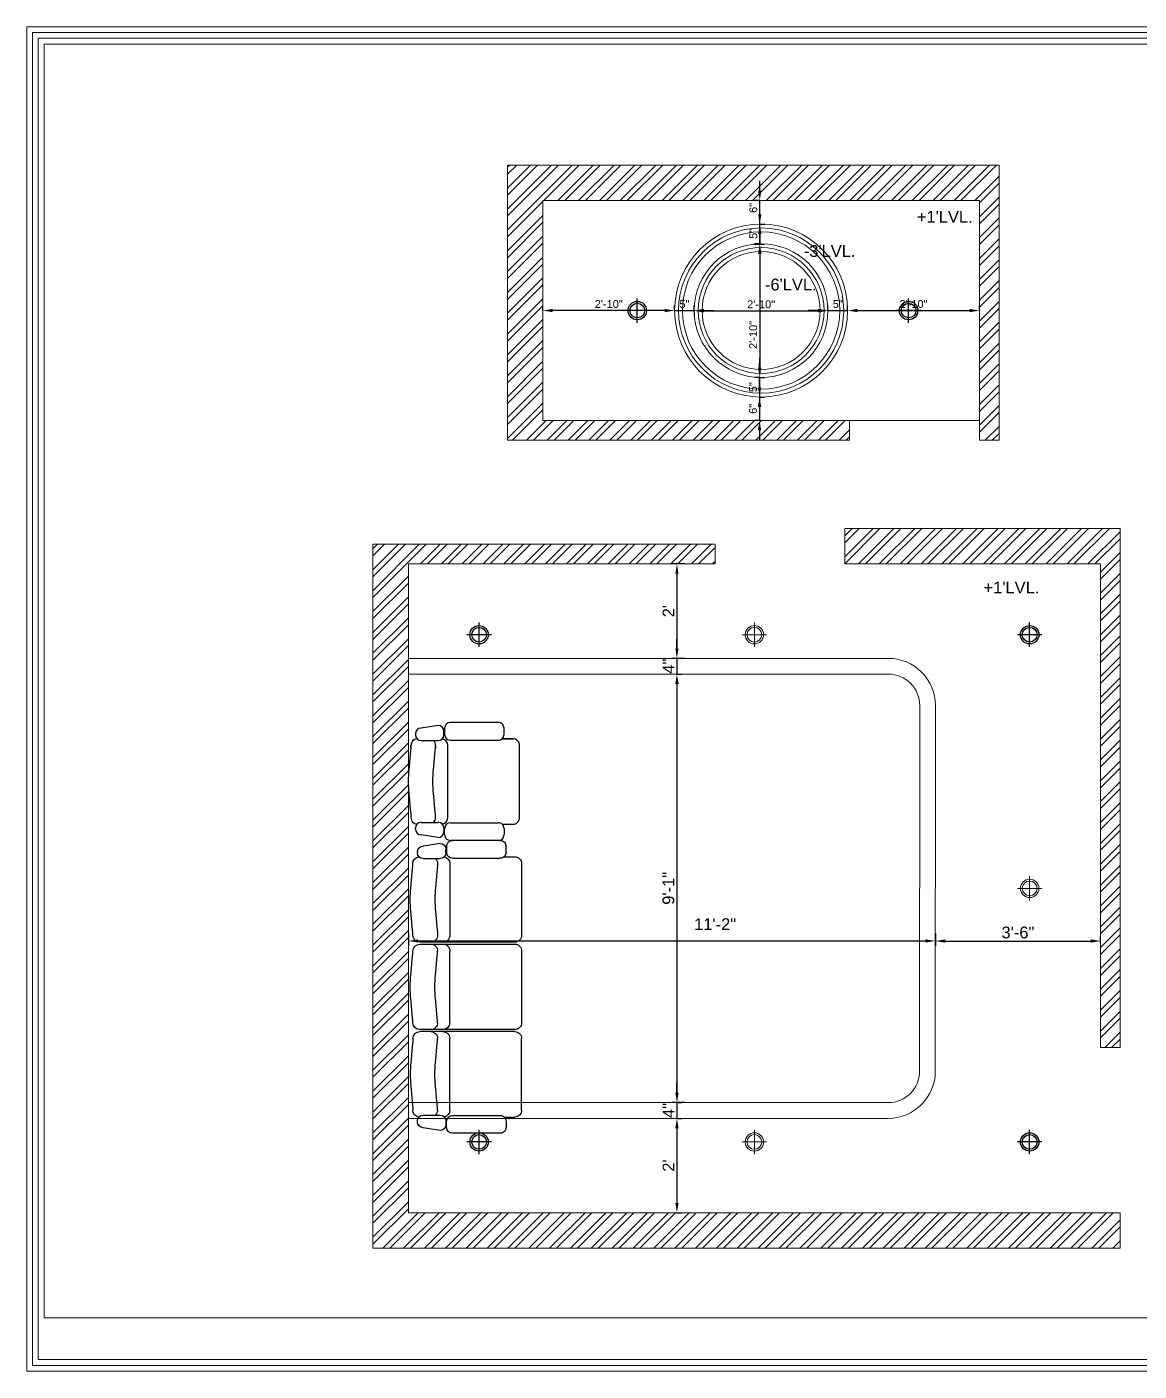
# Model space of a CAD drawing. Header units: inches. Extents: x 213 to 17763, y -4830 to 1802.
# Drawn here: x 13150.5 to 13433.3, y -2910.9 to -2569 of the extents above; entities that cross this region are included whole.
import ezdxf

# ---------------------------------------------------------------- set-up
doc = ezdxf.new("R2010")
doc.units = ezdxf.units.IN
doc.header["$MEASUREMENT"] = 0
doc.linetypes.add('ACAD_ISO02W100', pattern=[15, 12, -3])
doc.linetypes.add('AUDIT_D_060311083008-3', pattern=[0])
for name, color, linetype in [('furn', 28, 'Continuous'), ('hatch', 4, 'Continuous'), ('IEL-HATCH-002', 7, 'Continuous'), ('PDF2_0', 7, 'Continuous'), ('PDF3_Text', 1, 'Continuous')]:
    doc.layers.add(name, color=color, linetype=linetype)
doc.layers.add('PDF2_MK. KITCHEN ESSENTAILS', color=7, linetype='Continuous', true_color=0x767676)
doc.layers.add('ROD', color=7, linetype='Continuous', lineweight=9)
doc.styles.add('PDF Arial', font='arial.ttf')
doc.styles.get("Standard").update_dxf_attribs({"font": 'arial.ttf'})
doc.dimstyles.new('ISO-25', dxfattribs={"dimtxt": 4.5, "dimasz": 2.5, "dimexe": 1.25, "dimexo": 0.625, "dimtad": 1, "dimdec": 0, "dimlunit": 4, "dimtxsty": 'Standard', "dimcen": 2.5, "dimadec": 0, "dimazin": 0, "dimtfac": 1, "dimtdec": 0, "dimtmove": 0, "dimatfit": 3, "dimfxl": 1, "dimarcsym": 0})

# ---------------------------------------------------------------- blocks, each defined once
blk = doc.blocks.new('34')
at = {"color": 152, "true_color": 0x2776bb}
for p, q in [((4475.6, 1798.91), (4475.6, 1805.12)), ((4478.71, 1802.02), (4472.5, 1802.02))]:
    blk.add_line(p, q, dxfattribs=at)
for radius in [2.34, 1.87]:
    blk.add_circle((4475.6, 1802.02), radius, dxfattribs=at)
blk = doc.blocks.new('*D897')
at = {"color": 0, "linetype": 'ACAD_ISO02W100', "lineweight": -2, "transparency": 16777216}
for p, q in [((13335.3, -2624.29), (13338.1, -2624.29)), ((13336.85, -2658.14), (13335.6, -2658.14))]:
    blk.add_line(p, q, dxfattribs=at)
at = {"color": 0, "linetype": 'AUDIT_D_060311083008-3', "lineweight": -2, "transparency": 16777216}
blk.add_line((13336.85, -2626.79), (13336.85, -2655.64), dxfattribs=at)
at = {"color": 0, "transparency": 16777216}
for points in [[(13336.44, -2626.79), (13337.27, -2626.79), (13336.85, -2624.29)], [(13336.44, -2655.64), (13337.27, -2655.64), (13336.85, -2658.14)]]:
    blk.add_solid(points, dxfattribs=at)
at = {"layer": 'Defpoints', "color": 0, "transparency": 16777216}
for p in [(13334.68, -2624.29), (13336.85, -2658.14), (13337.2, -2658.14)]:
    blk.add_point(p, dxfattribs=at)
at = {"color": 0, "lineweight": 5, "transparency": 16777216, "insert": (13335.21, -2647.34), "char_height": 2, "attachment_point": 5, "rotation": 90}
blk.add_mtext('2\'-10"', dxfattribs=at)
blk = doc.blocks.new('*D898')
at = {"color": 0, "linetype": 'AUDIT_D_060311083008-3', "lineweight": -2, "transparency": 16777216}
for p, q in [((13336.87, -2616.64), (13336.87, -2614.14)), ((13336.87, -2624.14), (13336.87, -2619.14)), ((13336.87, -2626.64), (13336.87, -2629.14))]:
    blk.add_line(p, q, dxfattribs=at)
at = {"color": 0, "linetype": 'ACAD_ISO02W100', "lineweight": -2, "transparency": 16777216}
for p, q in [((13336.87, -2619.14), (13338.12, -2619.14)), ((13336.87, -2624.14), (13335.62, -2624.14))]:
    blk.add_line(p, q, dxfattribs=at)
at = {"color": 0, "transparency": 16777216}
for points in [[(13336.45, -2616.64), (13337.29, -2616.64), (13336.87, -2619.14)], [(13336.45, -2626.64), (13337.29, -2626.64), (13336.87, -2624.14)]]:
    blk.add_solid(points, dxfattribs=at)
at = {"layer": 'Defpoints', "color": 0, "transparency": 16777216}
for p in [(13336.87, -2619.14), (13336.87, -2619.14), (13337.49, -2624.14)]:
    blk.add_point(p, dxfattribs=at)
at = {"color": 0, "lineweight": 5, "transparency": 16777216, "insert": (13335.23, -2621.64), "char_height": 2, "attachment_point": 5, "rotation": 90}
blk.add_mtext('5"', dxfattribs=at)
blk = doc.blocks.new('*D927')
at = {"color": 0, "linetype": 'ACAD_ISO02W100', "lineweight": -2, "transparency": 16777216}
for p, q in [((13281.71, -2641.14), (13281.71, -2639.89)), ((13315.21, -2641.14), (13315.21, -2639.89))]:
    blk.add_line(p, q, dxfattribs=at)
at = {"color": 0, "linetype": 'AUDIT_D_060311083008-3', "lineweight": -2, "transparency": 16777216}
blk.add_line((13312.71, -2641.14), (13284.21, -2641.14), dxfattribs=at)
at = {"color": 0, "transparency": 16777216}
for points in [[(13284.21, -2640.72), (13284.21, -2641.56), (13281.71, -2641.14)], [(13312.71, -2640.72), (13312.71, -2641.56), (13315.21, -2641.14)]]:
    blk.add_solid(points, dxfattribs=at)
at = {"layer": 'Defpoints', "color": 0, "transparency": 16777216}
for p in [(13281.71, -2641.14), (13281.71, -2641.14), (13315.21, -2641.14)]:
    blk.add_point(p, dxfattribs=at)
at = {"color": 0, "lineweight": 5, "transparency": 16777216, "insert": (13298.46, -2639.49), "char_height": 2, "attachment_point": 5}
blk.add_mtext('2\'-10"', dxfattribs=at)
blk = doc.blocks.new('*D928')
at = {"color": 0, "linetype": 'AUDIT_D_060311083008-3', "lineweight": -2, "transparency": 16777216}
for p, q in [((13312.71, -2641.14), (13310.21, -2641.14)), ((13315.21, -2641.14), (13320.21, -2641.14)), ((13322.71, -2641.14), (13325.21, -2641.14))]:
    blk.add_line(p, q, dxfattribs=at)
at = {"color": 0, "linetype": 'ACAD_ISO02W100', "lineweight": -2, "transparency": 16777216}
for p, q in [((13315.21, -2641.14), (13315.21, -2639.89)), ((13320.21, -2641.14), (13320.21, -2639.89))]:
    blk.add_line(p, q, dxfattribs=at)
at = {"color": 0, "transparency": 16777216}
for points in [[(13312.71, -2640.72), (13312.71, -2641.56), (13315.21, -2641.14)], [(13322.71, -2640.72), (13322.71, -2641.56), (13320.21, -2641.14)]]:
    blk.add_solid(points, dxfattribs=at)
at = {"layer": 'Defpoints', "color": 0, "transparency": 16777216}
for p in [(13315.21, -2641.14), (13320.21, -2641.14), (13320.21, -2641.14)]:
    blk.add_point(p, dxfattribs=at)
at = {"color": 0, "lineweight": 5, "transparency": 16777216, "insert": (13317.71, -2639.5), "char_height": 2, "attachment_point": 5}
blk.add_mtext('5"', dxfattribs=at)
blk = doc.blocks.new('*D929')
at = {"color": 0, "linetype": 'AUDIT_D_060311083008-3', "lineweight": -2, "transparency": 16777216}
for p, q in [((13351.71, -2641.14), (13349.21, -2641.14)), ((13354.21, -2641.14), (13359.21, -2641.14)), ((13361.71, -2641.14), (13364.21, -2641.14))]:
    blk.add_line(p, q, dxfattribs=at)
at = {"color": 0, "linetype": 'ACAD_ISO02W100', "lineweight": -2, "transparency": 16777216}
for p, q in [((13354.21, -2641.14), (13354.21, -2639.89)), ((13359.21, -2641.14), (13359.21, -2639.89))]:
    blk.add_line(p, q, dxfattribs=at)
at = {"color": 0, "transparency": 16777216}
for points in [[(13351.71, -2640.72), (13351.71, -2641.56), (13354.21, -2641.14)], [(13361.71, -2640.72), (13361.71, -2641.56), (13359.21, -2641.14)]]:
    blk.add_solid(points, dxfattribs=at)
at = {"layer": 'Defpoints', "color": 0, "transparency": 16777216}
for p in [(13354.21, -2641.14), (13359.21, -2641.14), (13359.21, -2641.14)]:
    blk.add_point(p, dxfattribs=at)
at = {"color": 0, "lineweight": 5, "transparency": 16777216, "insert": (13356.71, -2639.5), "char_height": 2, "attachment_point": 5}
blk.add_mtext('5"', dxfattribs=at)
blk = doc.blocks.new('*D930')
at = {"color": 0, "linetype": 'ACAD_ISO02W100', "lineweight": -2, "transparency": 16777216}
for p, q in [((13359.21, -2641.14), (13359.21, -2639.89)), ((13392.71, -2641.14), (13392.71, -2639.89))]:
    blk.add_line(p, q, dxfattribs=at)
at = {"color": 0, "linetype": 'AUDIT_D_060311083008-3', "lineweight": -2, "transparency": 16777216}
blk.add_line((13361.71, -2641.14), (13390.21, -2641.14), dxfattribs=at)
at = {"color": 0, "transparency": 16777216}
for points in [[(13361.71, -2640.72), (13361.71, -2641.56), (13359.21, -2641.14)], [(13390.21, -2640.72), (13390.21, -2641.56), (13392.71, -2641.14)]]:
    blk.add_solid(points, dxfattribs=at)
at = {"layer": 'Defpoints', "color": 0, "transparency": 16777216}
for p in [(13359.21, -2641.14), (13392.71, -2641.14), (13392.71, -2641.14)]:
    blk.add_point(p, dxfattribs=at)
at = {"color": 0, "lineweight": 5, "transparency": 16777216, "insert": (13375.96, -2639.49), "char_height": 2, "attachment_point": 5}
blk.add_mtext('2\'-10"', dxfattribs=at)
blk = doc.blocks.new('*D891')
at = {"color": 0, "linetype": 'ACAD_ISO02W100', "lineweight": -2, "transparency": 16777216}
for p, q in [((13320.21, -2641.21), (13320.21, -2642.46)), ((13354.21, -2641.21), (13354.21, -2639.96))]:
    blk.add_line(p, q, dxfattribs=at)
at = {"color": 0, "linetype": 'AUDIT_D_060311083008-3', "lineweight": -2, "transparency": 16777216}
blk.add_line((13322.71, -2641.21), (13351.71, -2641.21), dxfattribs=at)
at = {"color": 0, "transparency": 16777216}
for points in [[(13322.71, -2640.8), (13322.71, -2641.63), (13320.21, -2641.21)], [(13351.71, -2640.8), (13351.71, -2641.63), (13354.21, -2641.21)]]:
    blk.add_solid(points, dxfattribs=at)
at = {"layer": 'Defpoints', "color": 0, "transparency": 16777216}
for p in [(13320.21, -2641.14), (13354.21, -2641.21), (13354.21, -2641.21)]:
    blk.add_point(p, dxfattribs=at)
at = {"color": 0, "lineweight": 5, "transparency": 16777216, "insert": (13337.21, -2639.57), "char_height": 2, "attachment_point": 5}
blk.add_mtext('2\'-10"', dxfattribs=at)
blk = doc.blocks.new('*D892')
at = {"color": 0, "linetype": 'AUDIT_D_060311083008-3', "lineweight": -2, "transparency": 16777216}
for p, q in [((13336.84, -2655.64), (13336.85, -2653.14)), ((13336.83, -2658.14), (13336.81, -2663.14)), ((13336.8, -2665.64), (13336.79, -2668.14))]:
    blk.add_line(p, q, dxfattribs=at)
at = {"color": 0, "linetype": 'ACAD_ISO02W100', "lineweight": -2, "transparency": 16777216}
for p, q in [((13336.83, -2658.14), (13338.08, -2658.14)), ((13336.81, -2663.14), (13338.06, -2663.14))]:
    blk.add_line(p, q, dxfattribs=at)
at = {"color": 0, "transparency": 16777216}
for points in [[(13336.42, -2655.64), (13337.26, -2655.64), (13336.83, -2658.14)], [(13336.38, -2665.63), (13337.21, -2665.64), (13336.81, -2663.14)]]:
    blk.add_solid(points, dxfattribs=at)
at = {"layer": 'Defpoints', "color": 0, "transparency": 16777216}
for p in [(13336.83, -2658.14), (13336.81, -2663.14), (13336.81, -2663.14)]:
    blk.add_point(p, dxfattribs=at)
at = {"color": 0, "lineweight": 5, "transparency": 16777216, "insert": (13335.18, -2660.63), "char_height": 2, "attachment_point": 5, "rotation": 89.7529}
blk.add_mtext('5"', dxfattribs=at)
blk = doc.blocks.new('*D931')
at = {"color": 0, "linetype": 'AUDIT_D_060311083008-3', "lineweight": -2, "transparency": 16777216}
for p, q in [((13336.87, -2610.64), (13336.87, -2608.14)), ((13336.87, -2619.14), (13336.87, -2613.14)), ((13336.87, -2621.64), (13336.87, -2624.14))]:
    blk.add_line(p, q, dxfattribs=at)
at = {"color": 0, "linetype": 'ACAD_ISO02W100', "lineweight": -2, "transparency": 16777216}
for p, q in [((13336.87, -2613.14), (13335.62, -2613.14)), ((13336.87, -2619.14), (13338.12, -2619.14))]:
    blk.add_line(p, q, dxfattribs=at)
at = {"color": 0, "transparency": 16777216}
for points in [[(13336.45, -2610.64), (13337.29, -2610.64), (13336.87, -2613.14)], [(13336.45, -2621.64), (13337.29, -2621.64), (13336.87, -2619.14)]]:
    blk.add_solid(points, dxfattribs=at)
at = {"layer": 'Defpoints', "color": 0, "transparency": 16777216}
for p in [(13336.87, -2613.14), (13337.21, -2613.14), (13336.87, -2619.14)]:
    blk.add_point(p, dxfattribs=at)
at = {"color": 0, "lineweight": 5, "transparency": 16777216, "insert": (13335.22, -2615.04), "char_height": 2, "attachment_point": 5, "rotation": 90}
blk.add_mtext('6"', dxfattribs=at)
blk = doc.blocks.new('*D932')
at = {"color": 0, "linetype": 'AUDIT_D_060311083008-3', "lineweight": -2, "transparency": 16777216}
for p, q in [((13336.81, -2660.64), (13336.81, -2658.14)), ((13336.81, -2663.14), (13336.81, -2669.14)), ((13336.81, -2671.64), (13336.81, -2674.14))]:
    blk.add_line(p, q, dxfattribs=at)
at = {"color": 0, "linetype": 'ACAD_ISO02W100', "lineweight": -2, "transparency": 16777216}
for p, q in [((13336.81, -2663.14), (13338.06, -2663.14)), ((13336.81, -2669.14), (13335.56, -2669.14))]:
    blk.add_line(p, q, dxfattribs=at)
at = {"color": 0, "transparency": 16777216}
for points in [[(13336.39, -2660.64), (13337.23, -2660.64), (13336.81, -2663.14)], [(13336.39, -2671.64), (13337.23, -2671.64), (13336.81, -2669.14)]]:
    blk.add_solid(points, dxfattribs=at)
at = {"layer": 'Defpoints', "color": 0, "transparency": 16777216}
for p in [(13336.81, -2663.14), (13336.81, -2669.14), (13337.21, -2669.14)]:
    blk.add_point(p, dxfattribs=at)
at = {"color": 0, "lineweight": 5, "transparency": 16777216, "insert": (13335.16, -2666.14), "char_height": 2, "attachment_point": 5, "rotation": 90}
blk.add_mtext('6"', dxfattribs=at)
blk = doc.blocks.new('EYETY')
at = {"layer": 'furn', "color": 254}
for p, q in [((50110.18, -31682.67), (50110.18, -31680.03)), ((50111.93, -31678.27), (50130.16, -31678.27)), ((50131.92, -31680.03), (50131.92, -31704.17)), ((50132.41, -31704.17), (50132.41, -31680.03)), ((50134.17, -31678.27), (50152.4, -31678.27)), ((50154.16, -31680.03), (50154.16, -31682.67)), ((50154.65, -31680.03), (50154.65, -31704.17)), ((50174.64, -31678.27), (50156.41, -31678.27)), ((50176.4, -31682.67), (50176.4, -31680.03)), ((50106.05, -31683.7), (50106.05, -31695.86)), ((50109.08, -31682.21), (50107.53, -31682.21)), ((50110.56, -31695.86), (50110.56, -31683.7)), ((50154.16, -31682.67), (50154.16, -31704.17)), ((50176.01, -31695.86), (50176.01, -31683.7)), ((50177.49, -31682.21), (50179.04, -31682.21)), ((50180.53, -31683.7), (50180.53, -31695.86)), ((50107.53, -31697.34), (50109.08, -31697.34)), ((50109.21, -31697.52), (50108.23, -31697.52)), ((50111.93, -31696.51), (50130.16, -31696.51)), ((50143.29, -31696.51), (50134.17, -31696.51)), ((50152.4, -31696.51), (50143.29, -31696.51)), ((50174.64, -31696.51), (50156.41, -31696.51)), ((50177.36, -31697.52), (50178.34, -31697.52)), ((50179.04, -31697.34), (50177.49, -31697.34)), ((50106.79, -31698.96), (50107.48, -31703.33)), ((50110.65, -31703.33), (50110.65, -31698.96)), ((50111.93, -31699.63), (50112.53, -31699.63)), ((50112.53, -31699.63), (50114.11, -31699.79)), ((50114.11, -31699.79), (50117.22, -31700.07)), ((50117.22, -31700.07), (50118.78, -31700.24)), ((50118.78, -31700.24), (50121.05, -31700.3)), ((50121.05, -31700.3), (50123.32, -31700.24)), ((50123.32, -31700.24), (50124.88, -31700.07)), ((50124.88, -31700.07), (50127.98, -31699.79)), ((50127.98, -31699.79), (50129.57, -31699.63)), ((50129.57, -31699.63), (50130.16, -31699.63)), ((50134.77, -31699.63), (50134.17, -31699.63)), ((50136.35, -31699.79), (50134.77, -31699.63)), ((50139.46, -31700.07), (50136.35, -31699.79)), ((50141.02, -31700.24), (50139.46, -31700.07)), ((50143.29, -31700.3), (50141.02, -31700.24)), ((50145.56, -31700.24), (50143.29, -31700.3)), ((50147.12, -31700.07), (50145.56, -31700.24)), ((50150.22, -31699.79), (50147.12, -31700.07)), ((50151.81, -31699.63), (50150.22, -31699.79)), ((50152.4, -31699.63), (50151.81, -31699.63)), ((50157.01, -31699.63), (50156.41, -31699.63)), ((50158.59, -31699.79), (50157.01, -31699.63)), ((50161.7, -31700.07), (50158.59, -31699.79)), ((50163.25, -31700.24), (50161.7, -31700.07)), ((50165.53, -31700.3), (50163.25, -31700.24)), ((50167.8, -31700.24), (50165.53, -31700.3)), ((50169.36, -31700.07), (50167.8, -31700.24)), ((50172.46, -31699.79), (50169.36, -31700.07)), ((50174.04, -31699.63), (50172.46, -31699.79)), ((50174.64, -31699.63), (50174.04, -31699.63)), ((50175.92, -31703.33), (50175.92, -31698.96)), ((50179.78, -31698.96), (50179.1, -31703.33)), ((50108.95, -31704.77), (50109.21, -31704.77)), ((50112.53, -31705.93), (50111.93, -31705.93)), ((50114.11, -31706.09), (50112.53, -31705.93)), ((50117.22, -31706.37), (50114.11, -31706.09)), ((50118.78, -31706.54), (50117.22, -31706.37)), ((50121.05, -31706.6), (50118.78, -31706.54)), ((50123.32, -31706.54), (50121.05, -31706.6)), ((50124.88, -31706.37), (50123.32, -31706.54)), ((50127.98, -31706.09), (50124.88, -31706.37)), ((50129.57, -31705.93), (50127.98, -31706.09)), ((50130.16, -31705.93), (50129.57, -31705.93)), ((50134.77, -31705.93), (50134.17, -31705.93)), ((50136.35, -31706.09), (50134.77, -31705.93)), ((50139.46, -31706.37), (50136.35, -31706.09)), ((50141.02, -31706.54), (50139.46, -31706.37)), ((50143.29, -31706.6), (50141.02, -31706.54)), ((50145.56, -31706.54), (50143.29, -31706.6)), ((50147.12, -31706.37), (50145.56, -31706.54)), ((50150.22, -31706.09), (50147.12, -31706.37)), ((50151.81, -31705.93), (50150.22, -31706.09)), ((50152.4, -31705.93), (50151.81, -31705.93)), ((50156.41, -31705.93), (50157.01, -31705.93)), ((50157.01, -31705.93), (50158.59, -31706.09)), ((50158.59, -31706.09), (50161.7, -31706.37)), ((50161.7, -31706.37), (50163.25, -31706.54)), ((50163.25, -31706.54), (50165.53, -31706.6)), ((50165.53, -31706.6), (50167.8, -31706.54)), ((50167.8, -31706.54), (50169.36, -31706.37)), ((50169.36, -31706.37), (50172.46, -31706.09)), ((50172.46, -31706.09), (50174.04, -31705.93)), ((50174.04, -31705.93), (50174.64, -31705.93)), ((50177.63, -31704.77), (50177.36, -31704.77))]:
    blk.add_line(p, q, dxfattribs=at)
at = {"layer": 'furn', "color": 254, "extrusion": (0, 0, -1)}
for centre, major_axis, start_param, end_param in [((50111.93, -31680.03), (1.24, -1.24), 2.356194, 3.926991), ((50130.16, -31680.03), (-1.24, -1.24), 2.356194, 3.926991), ((50134.17, -31680.03), (1.24, -1.24), 2.356194, 3.926991), ((50152.4, -31680.03), (-1.24, -1.24), 2.356194, 3.926991), ((50156.41, -31680.03), (1.24, -1.24), 2.356194, 3.926991), ((50174.64, -31680.03), (-1.24, -1.24), 2.356194, 3.926991), ((50107.53, -31683.7), (1.05, -1.05), 2.356194, 3.926991), ((50109.08, -31683.7), (-1.05, -1.05), 2.356194, 3.926991), ((50177.49, -31683.7), (1.05, -1.05), 2.356194, 3.926991), ((50179.04, -31683.7), (-1.05, -1.05), 2.356194, 3.926991), ((50107.53, -31695.86), (-1.05, -1.05), -0.785398, 0.785398), ((50108.23, -31698.96), (-1.02, -1.02), 0.785398, 2.356194), ((50109.08, -31695.86), (-1.05, -1.05), 3.926991, 5.497787), ((50109.21, -31698.96), (1.02, -1.02), 3.926991, 5.497787), ((50111.93, -31698.27), (1.24, -1.24), 2.553225, 3.926991), ((50130.16, -31698.27), (-1.24, -1.24), 2.356194, 3.926991), ((50134.17, -31698.27), (1.24, -1.24), 2.356194, 3.926991), ((50152.4, -31698.27), (1.24, -1.24), 3.926991, 5.497787), ((50156.41, -31698.27), (1.24, -1.24), 2.356194, 3.926991), ((50174.64, -31698.27), (-1.24, -1.24), 2.356194, 3.72996), ((50177.36, -31698.96), (-1.02, -1.02), 0.785398, 2.356194), ((50177.49, -31695.86), (-1.05, -1.05), -0.785398, 0.785398), ((50178.34, -31698.96), (1.02, -1.02), 3.926991, 5.497787), ((50179.04, -31695.86), (-1.05, -1.05), 3.926991, 5.497787), ((50111.93, -31701.39), (-1.24, -1.24), 1.538441, 2.356194), ((50130.16, -31701.39), (-1.24, -1.24), 2.356194, 3.926991), ((50134.17, -31701.39), (1.24, -1.24), 2.356194, 3.926991), ((50152.4, -31701.39), (-1.24, -1.24), 2.356194, 3.926991), ((50156.41, -31701.39), (1.24, -1.24), 2.356194, 3.926991), ((50174.64, -31701.39), (-1.24, -1.24), 2.356194, 3.173948), ((50108.94, -31703.3), (-1.04, -1.04), -0.788362, 0.767792), ((50109.21, -31703.33), (-1.02, -1.02), 3.926991, 5.497787), ((50111.93, -31704.17), (1.24, -1.24), 0.785398, 2.233985), ((50130.16, -31704.17), (1.24, -1.24), 5.497787, 7.068583), ((50134.17, -31704.17), (-1.24, -1.24), -0.785398, 0.785398), ((50152.4, -31704.17), (-1.24, -1.24), 3.927012, 5.497787), ((50156.41, -31704.17), (-1.24, -1.24), -0.785398, 0.785398), ((50174.64, -31704.17), (-1.24, -1.24), 4.0492, 5.497787), ((50177.36, -31703.33), (1.02, -1.02), 0.785398, 2.356194), ((50177.63, -31703.3), (1.04, -1.04), 5.515393, 7.071548)]:
    blk.add_ellipse(centre, major_axis=major_axis, ratio=1, start_param=start_param, end_param=end_param, dxfattribs=at)
blk = doc.blocks.new('EFSR')
at = {"layer": 'furn', "color": 254}
for p, q in [((11465.46, -9283.77), (11483.69, -9283.77)), ((11462.61, -9287.71), (11461.06, -9287.71)), ((11463.7, -9288.17), (11463.7, -9285.53)), ((11485.45, -9288.17), (11485.45, -9285.53)), ((11485.45, -9285.53), (11485.45, -9288.2)), ((11486.54, -9287.71), (11488.09, -9287.71)), ((11459.57, -9289.2), (11459.57, -9301.36)), ((11464.09, -9301.36), (11464.09, -9289.2)), ((11485.06, -9301.36), (11485.06, -9289.2)), ((11489.57, -9289.2), (11489.57, -9301.36)), ((11465.46, -9302.01), (11483.69, -9302.01)), ((11460.32, -9304.46), (11461, -9308.83)), ((11461.06, -9302.84), (11462.61, -9302.84)), ((11462.74, -9303.02), (11461.76, -9303.02)), ((11464.18, -9308.83), (11464.18, -9304.46)), ((11465.46, -9305.13), (11466.05, -9305.13)), ((11466.05, -9305.13), (11467.64, -9305.29)), ((11467.64, -9305.29), (11470.74, -9305.57)), ((11478.4, -9305.57), (11481.51, -9305.29)), ((11481.51, -9305.29), (11483.09, -9305.13)), ((11483.69, -9305.13), (11483.09, -9305.13)), ((11483.09, -9305.13), (11483.69, -9305.13)), ((11484.97, -9308.83), (11484.97, -9304.46)), ((11486.41, -9303.02), (11487.39, -9303.02)), ((11488.09, -9302.84), (11486.54, -9302.84)), ((11488.83, -9304.46), (11488.15, -9308.83)), ((11470.74, -9305.57), (11472.3, -9305.74)), ((11472.3, -9305.74), (11474.57, -9305.8)), ((11474.57, -9305.8), (11476.84, -9305.74)), ((11476.84, -9305.74), (11478.4, -9305.57)), ((11462.47, -9310.27), (11462.74, -9310.27)), ((11466.05, -9311.43), (11465.46, -9311.43)), ((11467.64, -9311.59), (11466.05, -9311.43)), ((11470.74, -9311.87), (11467.64, -9311.59)), ((11472.3, -9312.04), (11470.74, -9311.87)), ((11474.57, -9312.1), (11472.3, -9312.04)), ((11476.84, -9312.04), (11474.57, -9312.1)), ((11478.4, -9311.87), (11476.84, -9312.04)), ((11481.51, -9311.59), (11478.4, -9311.87)), ((11483.09, -9311.43), (11481.51, -9311.59)), ((11483.09, -9311.43), (11483.69, -9311.43)), ((11483.69, -9311.43), (11483.09, -9311.43)), ((11486.68, -9310.27), (11486.41, -9310.27))]:
    blk.add_line(p, q, dxfattribs=at)
at = {"layer": 'furn', "color": 254, "extrusion": (0, 0, -1)}
for centre, major_axis, start_param, end_param in [((11465.46, -9285.53), (1.24, -1.24), 2.356194, 3.926991), ((11483.69, -9285.53), (-1.24, -1.24), 2.356194, 3.926991), ((11483.69, -9285.53), (-1.24, -1.24), 2.356194, 3.926991), ((11461.06, -9289.2), (1.05, -1.05), 2.356194, 3.926991), ((11462.61, -9289.2), (-1.05, -1.05), 2.356194, 3.926991), ((11486.54, -9289.2), (1.05, -1.05), 2.356194, 3.926991), ((11488.09, -9289.2), (-1.05, -1.05), 2.356194, 3.926991), ((11461.06, -9301.36), (-1.05, -1.05), -0.785398, 0.785398), ((11462.61, -9301.36), (-1.05, -1.05), 3.926991, 5.497787), ((11465.46, -9303.77), (1.24, -1.24), 2.553225, 3.926991), ((11483.69, -9303.77), (-1.24, -1.24), 2.356194, 3.72996), ((11483.69, -9303.77), (-1.24, -1.24), 2.356194, 3.72996), ((11486.54, -9301.36), (-1.05, -1.05), -0.785398, 0.785398), ((11488.09, -9301.36), (-1.05, -1.05), 3.926991, 5.497787), ((11461.76, -9304.46), (-1.02, -1.02), 0.785398, 2.356194), ((11462.74, -9304.46), (1.02, -1.02), 3.926991, 5.497787), ((11465.46, -9306.89), (-1.24, -1.24), 1.538441, 2.356194), ((11483.69, -9306.89), (-1.24, -1.24), 2.356194, 3.173948), ((11483.69, -9306.89), (-1.24, -1.24), 2.356194, 3.173948), ((11486.41, -9304.46), (-1.02, -1.02), 0.785398, 2.356194), ((11487.39, -9304.46), (1.02, -1.02), 3.926991, 5.497787), ((11462.47, -9308.8), (-1.04, -1.04), -0.788362, 0.767792), ((11462.74, -9308.83), (-1.02, -1.02), 3.926991, 5.497787), ((11486.41, -9308.83), (1.02, -1.02), 0.785398, 2.356194), ((11486.68, -9308.8), (1.04, -1.04), 5.515393, 7.071548), ((11465.46, -9309.67), (1.24, -1.24), 0.785398, 2.233985), ((11483.69, -9309.67), (-1.24, -1.24), 4.0492, 5.497787), ((11483.69, -9309.67), (1.24, -1.24), 5.619996, 7.068583)]:
    blk.add_ellipse(centre, major_axis=major_axis, ratio=1, start_param=start_param, end_param=end_param, dxfattribs=at)
blk = doc.blocks.new('4t')
at = {"color": 6, "lineweight": 0}
for p, q in [((4475.64, 1757), (4475.64, 1763.21)), ((4478.74, 1760.1), (4472.53, 1760.1))]:
    blk.add_line(p, q, dxfattribs=at)
for radius in [2.34, 1.87]:
    blk.add_circle((4475.64, 1760.1), radius, dxfattribs=at)
blk = doc.blocks.new('*D917')
at = {"color": 0, "linetype": 'ACAD_ISO02W100', "lineweight": -2, "transparency": 16777216}
for p, q in [((13317.8, -2705.59), (13314.55, -2705.59)), ((13317.8, -2729.59), (13314.55, -2729.59))]:
    blk.add_line(p, q, dxfattribs=at)
at = {"color": 0, "linetype": 'AUDIT_D_060311083008-3', "lineweight": -2, "transparency": 16777216}
blk.add_line((13315.8, -2708.09), (13315.8, -2727.09), dxfattribs=at)
at = {"color": 0, "transparency": 16777216}
for points in [[(13315.39, -2708.09), (13316.22, -2708.09), (13315.8, -2705.59)], [(13315.39, -2727.09), (13316.22, -2727.09), (13315.8, -2729.59)]]:
    blk.add_solid(points, dxfattribs=at)
at = {"layer": 'Defpoints', "color": 0, "transparency": 16777216}
for p in [(13325.5, -2705.59), (13315.8, -2729.59), (13325.5, -2729.59)]:
    blk.add_point(p, dxfattribs=at)
at = {"color": 0, "lineweight": 5, "transparency": 16777216, "insert": (13313.67, -2717.59), "char_height": 3, "attachment_point": 5, "rotation": 90}
blk.add_mtext("2'", dxfattribs=at)
blk = doc.blocks.new('*D918')
at = {"color": 0, "linetype": 'ACAD_ISO02W100', "lineweight": -2, "transparency": 16777216}
for p, q in [((13315.8, -2733.59), (13317.05, -2733.59)), ((13315.8, -2842.59), (13317.05, -2842.59))]:
    blk.add_line(p, q, dxfattribs=at)
at = {"color": 0, "linetype": 'AUDIT_D_060311083008-3', "lineweight": -2, "transparency": 16777216}
blk.add_line((13315.8, -2736.09), (13315.8, -2840.09), dxfattribs=at)
at = {"color": 0, "transparency": 16777216}
for points in [[(13315.39, -2736.09), (13316.22, -2736.09), (13315.8, -2733.59)], [(13315.39, -2840.09), (13316.22, -2840.09), (13315.8, -2842.59)]]:
    blk.add_solid(points, dxfattribs=at)
at = {"layer": 'Defpoints', "color": 0, "transparency": 16777216}
for p in [(13315.8, -2733.59), (13315.8, -2842.59), (13315.8, -2842.59)]:
    blk.add_point(p, dxfattribs=at)
at = {"color": 0, "lineweight": 5, "transparency": 16777216, "insert": (13313.65, -2788.09), "char_height": 3, "attachment_point": 5, "rotation": 90}
blk.add_mtext('9\'-1"', dxfattribs=at)
blk = doc.blocks.new('*D919')
at = {"color": 0, "linetype": 'ACAD_ISO02W100', "lineweight": -2, "transparency": 16777216}
for p, q in [((13315.8, -2846.59), (13317.05, -2846.59)), ((13315.8, -2870.59), (13317.05, -2870.59))]:
    blk.add_line(p, q, dxfattribs=at)
at = {"color": 0, "linetype": 'AUDIT_D_060311083008-3', "lineweight": -2, "transparency": 16777216}
blk.add_line((13315.8, -2849.09), (13315.8, -2868.09), dxfattribs=at)
at = {"color": 0, "transparency": 16777216}
for points in [[(13315.39, -2849.09), (13316.22, -2849.09), (13315.8, -2846.59)], [(13315.39, -2868.09), (13316.22, -2868.09), (13315.8, -2870.59)]]:
    blk.add_solid(points, dxfattribs=at)
at = {"layer": 'Defpoints', "color": 0, "transparency": 16777216}
for p in [(13315.8, -2846.59), (13315.55, -2870.59), (13315.8, -2870.59)]:
    blk.add_point(p, dxfattribs=at)
at = {"color": 0, "lineweight": 5, "transparency": 16777216, "insert": (13313.67, -2858.59), "char_height": 3, "attachment_point": 5, "rotation": 90}
blk.add_mtext("2'", dxfattribs=at)
blk = doc.blocks.new('*D920')
at = {"color": 0, "linetype": 'ACAD_ISO02W100', "lineweight": -2, "transparency": 16777216}
for p, q in [((13247.5, -2799.46), (13247.5, -2802.71)), ((13381.52, -2799.46), (13381.52, -2802.71))]:
    blk.add_line(p, q, dxfattribs=at)
at = {"color": 0, "linetype": 'AUDIT_D_060311083008-3', "lineweight": -2, "transparency": 16777216}
blk.add_line((13250, -2801.46), (13379.02, -2801.46), dxfattribs=at)
at = {"color": 0, "transparency": 16777216}
for points in [[(13250, -2801.04), (13250, -2801.88), (13247.5, -2801.46)], [(13379.02, -2801.04), (13379.02, -2801.88), (13381.52, -2801.46)]]:
    blk.add_solid(points, dxfattribs=at)
at = {"layer": 'Defpoints', "color": 0, "transparency": 16777216}
for p in [(13247.5, -2788.09), (13381.52, -2788.14), (13381.52, -2801.46)]:
    blk.add_point(p, dxfattribs=at)
at = {"color": 0, "lineweight": 5, "transparency": 16777216, "insert": (13325.52, -2797.2), "char_height": 3, "attachment_point": 5}
blk.add_mtext('11\'-2"', dxfattribs=at)
blk = doc.blocks.new('*D921')
at = {"color": 0, "linetype": 'ACAD_ISO02W100', "lineweight": -2, "transparency": 16777216}
for p, q in [((13381.52, -2801.49), (13381.52, -2800.24)), ((13423.5, -2801.81), (13423.5, -2800.24))]:
    blk.add_line(p, q, dxfattribs=at)
at = {"color": 0, "linetype": 'AUDIT_D_060311083008-3', "lineweight": -2, "transparency": 16777216}
blk.add_line((13384.02, -2801.49), (13421, -2801.49), dxfattribs=at)
at = {"color": 0, "transparency": 16777216}
for points in [[(13384.02, -2801.07), (13384.02, -2801.9), (13381.52, -2801.49)], [(13421, -2801.07), (13421, -2801.9), (13423.5, -2801.49)]]:
    blk.add_solid(points, dxfattribs=at)
at = {"layer": 'Defpoints', "color": 0, "transparency": 16777216}
for p in [(13381.52, -2801.49), (13423.5, -2801.49), (13423.5, -2802.44)]:
    blk.add_point(p, dxfattribs=at)
at = {"color": 0, "lineweight": 5, "transparency": 16777216, "insert": (13402.51, -2799.33), "char_height": 3, "attachment_point": 5}
blk.add_mtext('3\'-6"', dxfattribs=at)
blk = doc.blocks.new('*D966')
at = {"color": 0, "linetype": 'AUDIT_D_060311083008-3', "lineweight": -2, "transparency": 16777216}
for p, q in [((13315.8, -2727.09), (13315.8, -2724.59)), ((13315.8, -2729.59), (13315.8, -2733.59)), ((13315.8, -2736.09), (13315.8, -2738.59))]:
    blk.add_line(p, q, dxfattribs=at)
at = {"color": 0, "linetype": 'ACAD_ISO02W100', "lineweight": -2, "transparency": 16777216}
for p, q in [((13317.8, -2729.59), (13314.55, -2729.59)), ((13315.8, -2733.59), (13317.05, -2733.59))]:
    blk.add_line(p, q, dxfattribs=at)
at = {"color": 0, "transparency": 16777216}
for points in [[(13315.39, -2727.09), (13316.22, -2727.09), (13315.8, -2729.59)], [(13315.39, -2736.09), (13316.22, -2736.09), (13315.8, -2733.59)]]:
    blk.add_solid(points, dxfattribs=at)
at = {"layer": 'Defpoints', "color": 0, "transparency": 16777216}
for p in [(13325.5, -2729.59), (13315.8, -2733.59), (13315.8, -2733.59)]:
    blk.add_point(p, dxfattribs=at)
at = {"color": 0, "transparency": 16777216, "insert": (13313.68, -2731.59), "char_height": 3, "attachment_point": 5, "rotation": 90}
blk.add_mtext('4"', dxfattribs=at)
blk = doc.blocks.new('*D967')
at = {"color": 0, "linetype": 'AUDIT_D_060311083008-3', "lineweight": -2, "transparency": 16777216}
for p, q in [((13315.8, -2840.09), (13315.8, -2837.59)), ((13315.8, -2842.59), (13315.8, -2846.59)), ((13315.8, -2849.09), (13315.8, -2851.59))]:
    blk.add_line(p, q, dxfattribs=at)
at = {"color": 0, "linetype": 'ACAD_ISO02W100', "lineweight": -2, "transparency": 16777216}
for p, q in [((13317.8, -2842.59), (13314.55, -2842.59)), ((13315.8, -2846.59), (13317.05, -2846.59))]:
    blk.add_line(p, q, dxfattribs=at)
at = {"color": 0, "transparency": 16777216}
for points in [[(13315.39, -2840.09), (13316.22, -2840.09), (13315.8, -2842.59)], [(13315.39, -2849.09), (13316.22, -2849.09), (13315.8, -2846.59)]]:
    blk.add_solid(points, dxfattribs=at)
at = {"layer": 'Defpoints', "color": 0, "transparency": 16777216}
for p in [(13325.5, -2842.59), (13315.8, -2846.59), (13315.8, -2846.59)]:
    blk.add_point(p, dxfattribs=at)
at = {"color": 0, "transparency": 16777216, "insert": (13313.68, -2844.59), "char_height": 3, "attachment_point": 5, "rotation": 90}
blk.add_mtext('4"', dxfattribs=at)

msp = doc.modelspace()

# ---------------------------------------------------------------- hatches: boundary and pattern name
at = {"layer": 'IEL-HATCH-002', "lineweight": 5, "transparency": 33554687}
h = msp.add_hatch(dxfattribs=at)
h.set_pattern_fill('ANSI32', color=1, scale=10)
h.set_pattern_definition([(45, (7702.8123, -2102.334), (-2.6516504, 2.6516504), []), (45, (7704.58, -2102.334), (-2.6516504, 2.6516504), [])])
h.paths.add_polyline_path([(13397.71, -2604.14), (13272.71, -2604.14), (13272.71, -2674.14), (13359.71, -2674.14), (13359.71, -2669.14), (13281.71, -2669.14), (13281.71, -2613.14), (13392.71, -2613.14), (13392.71, -2669.14), (13392.71, -2674.14), (13397.71, -2674.14)])
h = msp.add_hatch(dxfattribs=at)
h.set_pattern_fill('ANSI32', color=1, scale=10)
h.set_pattern_definition([(45, (6869.4598, -1508.3112), (-2.6516504, 2.6516504), []), (45, (6871.2275, -1508.3112), (-2.6516504, 2.6516504), [])])
h.paths.add_polyline_path([(13247.5, -2705.59), (13325.5, -2705.59), (13325.5, -2700.59), (13238.5, -2700.59), (13238.5, -2870.59), (13238.5, -2879.59), (13428.5, -2879.59), (13428.5, -2870.59), (13247.5, -2870.59)])
h.paths.add_polyline_path([(13428.5, -2696.59), (13358.5, -2696.59), (13358.5, -2705.59), (13423.5, -2705.59), (13423.5, -2828.59), (13428.5, -2828.59), (13428.5, -2819.59)])

# ---------------------------------------------------------------- linework, layer by layer
at = {"lineweight": 5}
for p, q in [((13392.71, -2613.14), (13392.71, -2674.14)), ((13359.71, -2669.14), (13281.71, -2669.14)), ((13359.71, -2669.14), (13359.71, -2674.14)), ((13359.71, -2674.14), (13272.71, -2674.14)), ((13397.71, -2674.14), (13392.71, -2674.14)), ((13358.5, -2696.59), (13358.5, -2705.59)), ((13325.5, -2700.59), (13238.5, -2700.59)), ((13325.5, -2700.59), (13325.5, -2705.59)), ((13325.5, -2705.59), (13247.5, -2705.59)), ((13428.5, -2819.59), (13428.5, -2828.59)), ((13428.5, -2870.59), (13428.5, -2879.59))]:
    msp.add_line(p, q, dxfattribs=at)
at = {"color": 251, "lineweight": 5, "true_color": 0x636466}
for p, q in [((13369.54, -2729.59), (13247.54, -2729.59)), ((13369.54, -2733.59), (13247.54, -2733.59)), ((13377.51, -2834.59), (13377.54, -2741.59)), ((13381.51, -2834.59), (13381.54, -2741.59)), ((13247.5, -2842.59), (13369.51, -2842.59)), ((13247.5, -2846.59), (13369.51, -2846.59))]:
    msp.add_line(p, q, dxfattribs=at)
at = {"lineweight": 5}
msp.add_lwpolyline([(13281.71, -2613.14), (13392.71, -2613.14), (13392.71, -2669.14), (13281.71, -2669.14)], close=True, dxfattribs=at)
for radius in [22, 17]:
    msp.add_circle((13337.21, -2641.14), radius, dxfattribs=at)
at = {"color": 51, "lineweight": 5, "true_color": 0xf8f6b0}
for radius in [21, 20, 16, 15]:
    msp.add_circle((13337.21, -2641.14), radius, dxfattribs=at)
at = {"color": 251, "lineweight": 5, "true_color": 0x636466}
for centre, radius, start, end in [((13369.54, -2741.59), 12, 359.9793, 90), ((13369.54, -2741.59), 8, 359.9793, 90), ((13369.51, -2834.59), 12, 270, 359.9793), ((13369.51, -2834.59), 8, 270, 359.9793)]:
    msp.add_arc(centre, radius, start, end, dxfattribs=at)
at = {"layer": 'PDF2_0', "lineweight": 5}
msp.add_lwpolyline([(13544.98, -2910.86), (13150.5, -2910.86), (13150.5, -2569), (13632.64, -2569), (13632.64, -2823.21, -0.414214)], format="xyb", close=True, dxfattribs=at)
for points in [[(13544.98, -2909.41), (13151.95, -2909.41), (13151.95, -2570.45), (13631.19, -2570.45), (13631.19, -2823.21, -0.414214), (13544.98, -2909.41)], [(13544.98, -2907.95), (13153.41, -2907.95), (13153.41, -2571.91), (13629.73, -2571.91), (13629.73, -2823.21, -0.414214), (13544.98, -2907.95)]]:
    msp.add_lwpolyline(points, format="xyb", dxfattribs=at)
msp.add_lwpolyline([(13154.87, -2573.37), (13547.76, -2573.37), (13547.76, -2897.29), (13154.87, -2897.29)], close=True, dxfattribs=at)
at = {"layer": 'PDF2_MK. KITCHEN ESSENTAILS', "lineweight": 5}
msp.add_lwpolyline([(13154.87, -2897.29), (13547.76, -2897.29), (13547.76, -2573.37), (13154.87, -2573.37)], close=True, dxfattribs=at)
at = {"layer": 'ROD', "lineweight": 5}
for p, q in [((13397.71, -2604.14), (13272.71, -2604.14)), ((13272.71, -2604.14), (13272.71, -2674.14)), ((13397.71, -2604.14), (13397.71, -2674.14)), ((13281.71, -2613.14), (13281.71, -2669.14)), ((13281.71, -2613.14), (13392.71, -2613.14)), ((13428.5, -2696.59), (13358.5, -2696.59)), ((13428.5, -2819.59), (13428.5, -2696.59)), ((13238.5, -2870.59), (13238.5, -2700.59)), ((13247.5, -2705.59), (13247.5, -2870.59)), ((13423.5, -2705.59), (13358.5, -2705.59)), ((13423.5, -2705.59), (13423.5, -2828.59)), ((13423.5, -2828.59), (13428.5, -2828.59)), ((13238.5, -2879.59), (13238.5, -2870.59)), ((13428.5, -2870.59), (13247.5, -2870.59)), ((13238.5, -2879.59), (13428.5, -2879.59))]:
    msp.add_line(p, q, dxfattribs=at)

# ---------------------------------------------------------------- block references
at = {"lineweight": 5}
for name, p in [('34', (8830.11, -4443.16)), ('34', (8899.11, -4443.16)), ('34', (8789.9, -4525.61)), ('4t', (8859.86, -4483.69)), ('34', (8929.9, -4525.61)), ('4t', (8929.86, -4548.19)), ('34', (8789.9, -4654.61)), ('4t', (8859.86, -4612.69)), ('34', (8929.9, -4654.61))]:
    msp.add_blockref(name, p, dxfattribs=at)
at = {"lineweight": 5, "rotation": 270}
msp.add_blockref('EYETY', (44954.57, 47330.14), dxfattribs=at)
at = {"layer": 'hatch', "lineweight": 5, "xscale": -1, "rotation": 270}
msp.add_blockref('EFSR', (22559.57, -14235.48), dxfattribs=at)

# ---------------------------------------------------------------- texts
at = {"layer": 'PDF3_Text', "lineweight": 5, "char_height": 3, "attachment_point": 9, "style": 'PDF Arial'}
for s, insert in [("+1'LVL.", (13391.01, -2618.81)), ("-3'LVL.", (13361.21, -2627.55)), ("-6'LVL.", (13351.33, -2636.07)), ("+1'LVL.", (13407.97, -2713.07))]:
    msp.add_mtext_dynamic_manual_height_columns(s, width=36.0927, gutter_width=949.34, heights=[2.27], dxfattribs=dict(at, insert=insert))

# ---------------------------------------------------------------- dimensions: what is measured, and where the dimension line sits
at = {"lineweight": 5}
for base, p1, p2, picture, middle in [((13336.87, -2613.14), (13336.87, -2619.14), (13337.21, -2613.14), '*D931', (13336.87, -2615.04)), ((13336.85, -2658.14), (13334.68, -2624.29), (13337.2, -2658.14), '*D897', (13336.85, -2647.34))]:
    dim = msp.add_linear_dim(base=base, p1=p1, p2=p2, angle=90, dimstyle='ISO-25', override={"dimtxt": 2, "dimtmove": 1, "dimfxl": 2, "dimfxlon": 1, "dimarcsym": 2}, dxfattribs=at)
    dim.commit()
    dim.dimension.update_dxf_attribs({"geometry": picture, "text_midpoint": middle, "dimtype": 160})
for base, p1, p2, override, picture, middle in [((13336.87, -2619.14), (13337.49, -2624.14), (13336.87, -2619.14), {"dimtxt": 2, "dimtmove": 1, "dimfxl": 2, "dimfxlon": 1, "dimarcsym": 2}, '*D898', (13335.23, -2621.64)), ((13336.81, -2669.14), (13336.81, -2663.14), (13337.21, -2669.14), {"dimtxt": 2, "dimtmove": 1, "dimfxl": 2, "dimfxlon": 1, "dimarcsym": 2}, '*D932', (13335.16, -2666.14)), ((13315.8, -2729.59), (13325.5, -2705.59), (13325.5, -2729.59), {"dimtxt": 3, "dimtmove": 1, "dimfxl": 2, "dimfxlon": 1, "dimarcsym": 2}, '*D917', (13313.67, -2717.59)), ((13315.8, -2842.59), (13315.8, -2733.59), (13315.8, -2842.59), {"dimtxt": 3, "dimtmove": 1, "dimfxl": 2, "dimfxlon": 1, "dimarcsym": 2}, '*D918', (13313.65, -2788.09)), ((13315.8, -2870.59), (13315.8, -2846.59), (13315.55, -2870.59), {"dimtxt": 3, "dimtmove": 1, "dimfxl": 2, "dimfxlon": 1, "dimarcsym": 2}, '*D919', (13313.67, -2858.59))]:
    dim = msp.add_linear_dim(base=base, p1=p1, p2=p2, angle=90, dimstyle='ISO-25', override=override, dxfattribs=at)
    dim.commit()
    dim.dimension.update_dxf_attribs({"geometry": picture, "text_midpoint": middle})
for base, p1, p2, override, picture, middle in [((13281.7104222, -2641.13988555), (13315.2104222, -2641.13988555), (13281.7104222, -2641.13988555), {"dimtxt": 2, "dimtmove": 1, "dimfxl": 2, "dimfxlon": 1, "dimarcsym": 2}, '*D927', (13298.4604222, -2639.49373958)), ((13320.21, -2641.14), (13315.21, -2641.14), (13320.21, -2641.14), {"dimtxt": 2, "dimtmove": 1, "dimfxl": 2, "dimfxlon": 1, "dimarcsym": 2}, '*D928', (13317.71, -2639.5)), ((13354.21, -2641.21), (13320.21, -2641.14), (13354.21, -2641.21), {"dimtxt": 2, "dimtmove": 1, "dimfxl": 2, "dimfxlon": 1, "dimarcsym": 2}, '*D891', (13337.21, -2639.57)), ((13359.21, -2641.14), (13354.21, -2641.14), (13359.21, -2641.14), {"dimtxt": 2, "dimtmove": 1, "dimfxl": 2, "dimfxlon": 1, "dimarcsym": 2}, '*D929', (13356.71, -2639.5)), ((13392.7104222, -2641.13988555), (13359.2104222, -2641.13988555), (13392.7104222, -2641.13988555), {"dimtxt": 2, "dimtmove": 1, "dimfxl": 2, "dimfxlon": 1, "dimarcsym": 2}, '*D930', (13375.9604222, -2639.49373958)), ((13423.5, -2801.49), (13381.52, -2801.49), (13423.5, -2802.44), {"dimtxt": 3, "dimtmove": 1, "dimfxl": 2, "dimfxlon": 1, "dimarcsym": 2}, '*D921', (13402.51, -2799.33))]:
    dim = msp.add_linear_dim(base=base, p1=p1, p2=p2, dimstyle='ISO-25', override=override, dxfattribs=at)
    dim.commit()
    dim.dimension.update_dxf_attribs({"geometry": picture, "text_midpoint": middle})
dim = msp.add_aligned_dim(p1=(13336.83, -2658.14), p2=(13336.81, -2663.14), distance=0, dimstyle='ISO-25', override={"dimtxt": 2, "dimtmove": 1, "dimfxl": 2, "dimfxlon": 1, "dimarcsym": 2}, dxfattribs=at)
dim.commit()
dim.dimension.update_dxf_attribs({"geometry": '*D892', "text_midpoint": (13335.18, -2660.63)})
for base, p1, p2, picture, middle in [((13315.8, -2733.59), (13325.5, -2729.59), (13315.8, -2733.59), '*D966', (13315.8, -2731.59)), ((13315.8, -2846.59), (13325.5, -2842.59), (13315.8, -2846.59), '*D967', (13315.8, -2844.59))]:
    dim = msp.add_linear_dim(base=base, p1=p1, p2=p2, angle=90, dimstyle='ISO-25', override={"dimtxt": 3, "dimtmove": 1, "dimfxl": 2, "dimfxlon": 1, "dimarcsym": 2})
    dim.commit()
    dim.dimension.update_dxf_attribs({"geometry": picture, "text_midpoint": middle, "dimtype": 160})
dim = msp.add_linear_dim(base=(13381.52, -2801.46), p1=(13247.5, -2788.09), p2=(13381.52, -2788.14), dimstyle='ISO-25', override={"dimtxt": 3, "dimtmove": 1, "dimfxl": 2, "dimfxlon": 1, "dimarcsym": 2}, dxfattribs=at)
dim.commit()
dim.dimension.update_dxf_attribs({"geometry": '*D920', "text_midpoint": (13325.52, -2799.33), "dimtype": 160})

doc.saveas('drawing.dxf')
